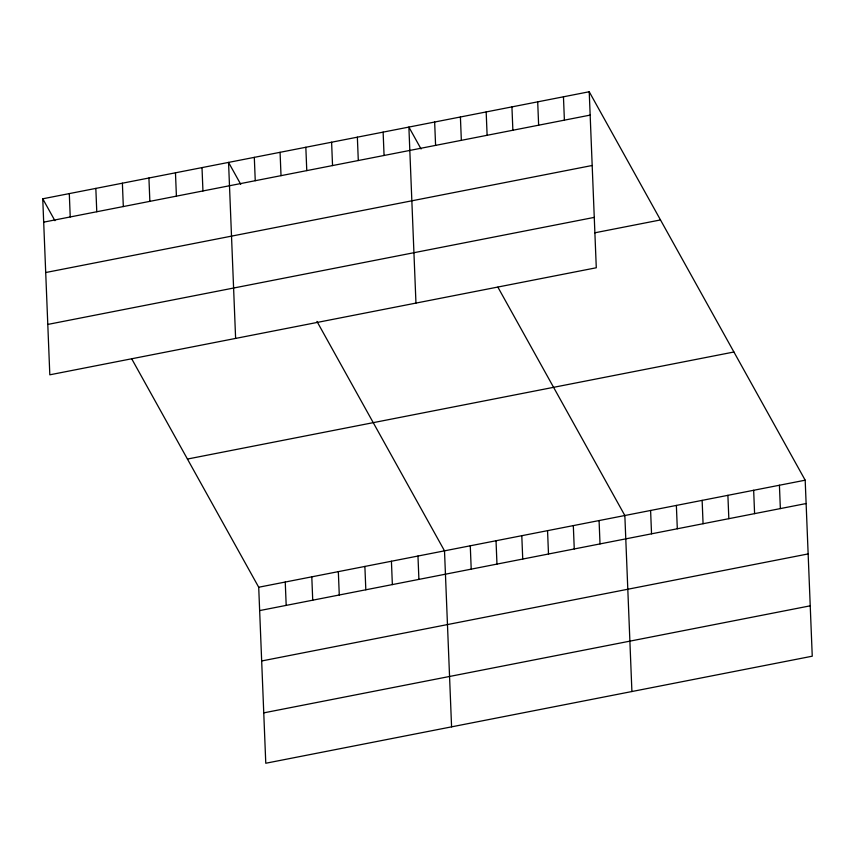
<?xml version="1.0" encoding="UTF-8"?>
<svg xmlns="http://www.w3.org/2000/svg" width="855" height="855" viewBox="0 0 855 855"><rect width="100%" height="100%" fill="white"/><g stroke="black" fill="none" stroke-linecap="round" stroke-linejoin="round"><path stroke-width="1.28" d="M589.223 91.752L596.288 267.765L49.814 374.811L42.75 198.798L589.223 91.752L805.186 480.189L812.25 656.202L265.777 763.248L258.712 587.235L131.756 358.897M43.691 222.15L590.164 115.104M45.71 272.531L592.184 165.485M47.794 324.43L594.268 217.384M594.791 232.806L660.488 219.938M187.437 459.05L733.911 352.004M258.712 587.235L805.186 480.189M259.642 610.588L806.115 503.542M261.673 660.968L808.146 553.922M263.757 712.867L810.23 605.821M421.066 148.984L408.882 127.074L415.958 303.087M497.899 287.173L624.845 515.512L631.909 691.524M240.736 184.317L228.552 162.397L235.617 338.42M316.949 321.405L444.504 550.834L451.579 726.857M42.75 198.798L54.934 220.708M779.418 485.234L780.359 508.586M753.661 490.278L754.591 513.631M727.894 495.323L728.834 518.675M702.137 500.378L703.067 523.73M676.369 505.423L677.31 528.775M650.602 510.467L651.542 533.819M599.077 520.556L600.018 543.908M563.456 96.797L564.396 120.149M573.32 525.611L574.261 548.963M537.699 101.841L538.639 125.193M547.553 530.656L548.493 554.008M511.931 106.886L512.872 130.238M521.796 535.7L522.736 559.052M486.174 111.93L487.115 135.282M496.028 540.745L496.969 564.097M460.407 116.985L461.347 140.338M470.271 545.789L471.212 569.141M434.65 122.03L435.59 145.382M417.967 556.039L418.907 579.391M383.126 132.119L384.066 155.471M391.419 561.233L392.36 584.596M357.358 137.163L358.298 160.516M364.882 566.438L365.822 589.79M331.601 142.219L332.542 165.571M338.334 571.632L339.275 594.995M305.834 147.263L306.774 170.615M311.797 576.836L312.727 600.189M280.077 152.308L281.017 175.66M285.249 582.031L286.19 605.393M254.309 157.352L255.25 180.704M202.004 167.601L202.945 190.954M175.467 172.796L176.408 196.148M148.92 178L149.86 201.353M122.383 183.194L123.312 206.547M95.835 188.399L96.775 211.751M69.298 193.593L70.228 216.946"/></g></svg>
